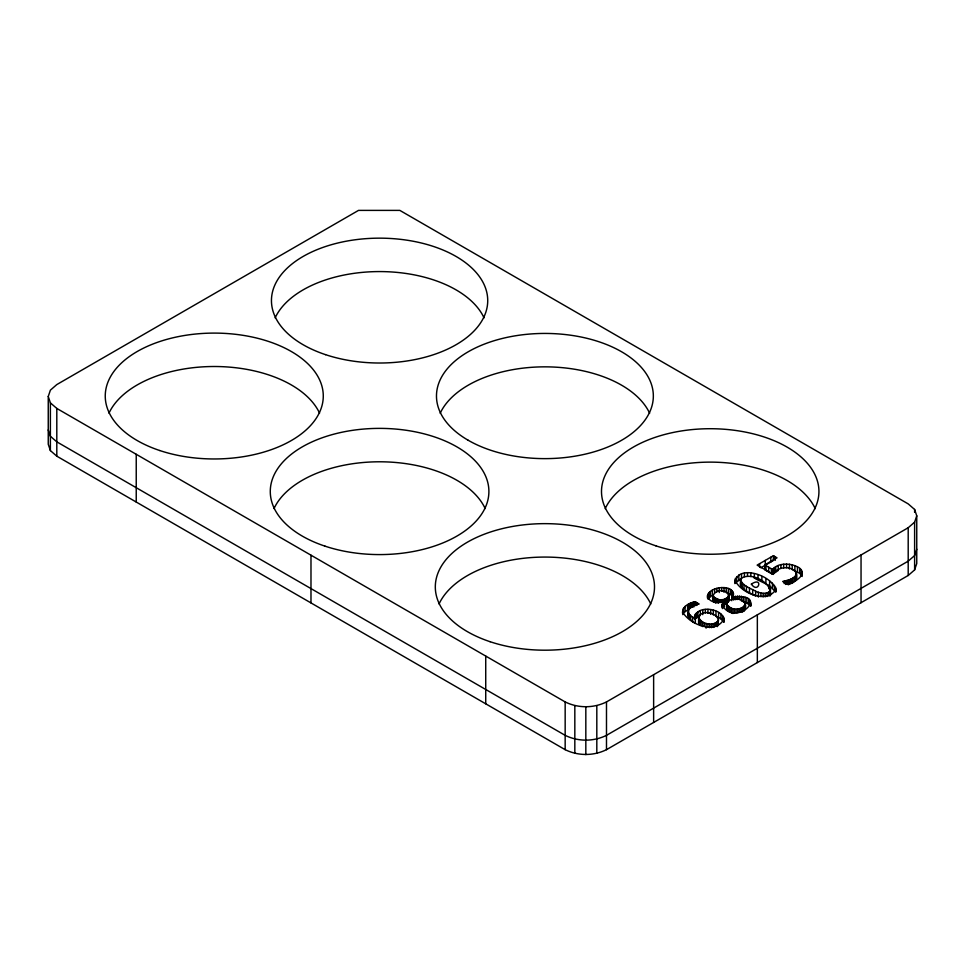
<?xml version="1.0" encoding="UTF-8"?>
<svg xmlns="http://www.w3.org/2000/svg" width="965" height="965" viewBox="0 0 965 965"><rect width="100%" height="100%" fill="white"/><g stroke="black" fill="none" stroke-linecap="round" stroke-linejoin="round"><path stroke-width="1.45" d="M724.04 622.292C726.44 607.745 693.956 603.801 695.331 618.493C682.943 613.824 689.673 604.355 699.167 604.018L695.162 601.714C688.95 603.041 680.808 606.997 682.822 614.669M769.974 587.745L769.925 596.093L770.54 595.019C772.326 582.16 749.841 571.051 740.445 579C741.711 585.779 750.396 588.071 755.667 591.256L755.667 596.02C750.396 592.848 741.711 590.556 740.445 583.777M770.54 595.019L769.974 592.522M770.565 589.06L770.54 590.242C767.356 595.248 760.143 593.149 755.667 591.256M724.04 618.71C716.211 634.982 689.939 624.825 682.822 612.28M745.113 604.054L743.508 606.732L743.508 611.508C754.184 596.913 721.458 593.366 727.103 609.603L729.914 612.256L729.914 607.48L727.103 604.826M727.103 609.603L727.067 607.769M713.087 595.357L714.558 597.697L714.558 602.462C708.648 596.334 717.055 588.373 723.762 591.123C731.144 591.835 731.048 603.62 723.702 604.319L723.702 599.542L727.489 597.649L728.985 595.321M713.087 600.121L713.726 598.553M796.523 573.753C794.617 579.181 787.669 580.291 782.687 581.473L787.102 584.018C796.511 582.558 811.082 571.497 794.895 565.731C787.898 562.679 770.83 563.27 772.627 574.271L764.738 569.724L764.738 564.947L777.03 557.842L773.375 555.731L757.127 565.116L773.255 574.428C778.369 563.476 802.373 566.31 795.594 580.713L795.594 575.936M734.908 583.596C736.15 562.185 775.751 576.298 776.065 591.629M776.065 589.241C767.078 604.319 740.662 593.173 734.908 580.013M722.061 607.299L722.399 603.788L724.172 601.533L724.172 606.297L722.399 608.565L722.399 603.788M731.76 600.725L731.76 597.154C773.013 591.81 735.089 628.782 722.061 604.922M707.49 598.083C705.427 585.333 739.238 583.198 731.76 597.154M48.25 396.506L50.385 390.162L56.802 384.577L358.51 210.394L399.836 210.394L908.198 503.887L914.615 509.46L916.75 515.817L916.75 563.548L914.615 569.905L908.198 575.478L606.49 749.672C593.632 756.053 578.011 756.053 565.164 749.672L56.802 456.18L50.385 450.595L48.25 444.25L48.25 396.506L50.385 402.863L50.385 450.595M695.331 614.102L695.331 623.269C692.279 621.291 686.778 618.324 688.612 613.897M914.615 569.905L914.615 522.162L916.75 515.817M916.75 549.23L914.615 555.575L908.198 561.16L606.49 735.342C593.632 741.735 578.011 741.735 565.164 735.342L56.802 441.849L50.385 436.276L48.25 429.92M698.612 616.683C702.797 609.337 716.452 612.727 718.503 620.061C714.281 627.154 700.361 624.319 698.612 616.683L698.612 622.461L700.988 625.561L700.988 620.784M699.01 620.507L698.612 622.461M718.479 619.096L718.093 625.742L718.093 620.977M712.315 590.315L712.315 595.091L707.924 599.084L707.924 594.319M741.506 573.777L741.506 578.542L735.378 582.993L735.378 578.228M695.331 618.879L700.3 615.465L700.3 610.688M772.627 574.271L778.248 570.472L778.248 565.695M690.192 603.306L690.192 608.083L683.449 612.992L683.449 608.215M50.385 402.863L56.802 408.436L565.164 701.929C578.011 708.322 593.632 708.322 606.49 701.929L908.198 527.746L914.615 522.162M729.914 607.48C734.063 609.976 739.673 609.735 743.508 606.732M760.782 567.782L773.375 560.508L773.375 555.731M724.172 601.533C718.551 603.595 708.66 602.799 707.49 595.707M722.423 606.804L724.172 606.297M714.558 597.697L719.649 599.844L723.702 599.542M721.048 590.737L723.762 591.123M707.224 612.606L710.674 613.33M750.01 600.809L750.01 605.586L746.826 602.944L741.458 600.954L741.458 596.189M733.111 596.913L730.336 594.295L726.259 592.691L726.259 587.914M755.559 578.819L769.6 585.719L775.703 592.1L775.703 587.323M802.144 571.702L802.144 576.467L799.683 573.282L792.217 569.591L792.217 564.827M723.605 617.13L723.605 621.906L720.891 618.83L715.982 615.984L715.982 611.207M764.738 564.947L772.627 569.495M744.329 606.997L745.113 608.819M728.358 598.541L728.985 600.097M796.523 578.53L795.703 571.594M718.479 623.873L718.503 624.825M914.615 509.46L914.615 512.367M908.198 527.746L908.198 575.478M861.045 554.959L861.045 602.703M801.24 570.074L801.24 574.838M799.683 568.506L799.683 573.282M797.464 567.01L797.464 571.787M796.33 572.655L796.282 579.627M794.895 565.731L794.895 570.508M794.46 576.998L794.46 581.774M792.892 578.047L792.892 582.812L791.819 583.403L791.819 578.626M790.685 579.157L790.685 583.934M789.442 564.272L789.442 569.048M789.503 579.651L789.503 584.428M788.272 580.098L788.272 584.874M786.97 580.508L786.97 584.078M786.559 564.079L786.559 567.661M785.606 580.87L785.606 584.44M784.183 581.183L784.183 583.572M783.676 564.26L783.676 567.842M780.914 564.802L780.914 568.373M775.703 566.95L775.703 571.726M775.209 556.793L775.209 560.375M775.245 567.227L775.245 572.004M774.799 567.517L774.799 572.293M774.376 567.818L774.376 572.595M774.497 585.297L774.497 590.073M773.954 556.069L773.954 559.652M773.978 568.132L773.978 572.908M773.604 568.457L773.604 573.234M773.255 568.795L773.255 573.572M772.929 569.145L772.929 573.91M772.458 583.174L772.458 587.95M771.397 568.783L771.397 573.56M770.842 557.203L770.842 561.98M769.6 580.942L769.6 585.719M768.779 586.298L768.779 588.686M768.683 567.227L768.683 571.992M768.695 592.257L768.695 595.839M767.078 592.956L767.078 596.539M765.969 565.659L765.969 570.436M765.896 578.626L765.896 583.403M765.257 560.424L765.257 565.201M765.233 593.318L765.233 596.889M763.182 593.318L763.182 596.901M761.868 576.491L761.868 581.256M760.915 592.98L760.915 596.563M759.672 563.656L759.672 567.227M758.406 592.293L758.406 597.07M758.008 574.826L758.008 579.603M757.344 614.838L757.344 662.569M754.328 573.656L754.328 578.433M752.688 589.856L752.688 594.633M750.854 603.704L750.854 606.092M750.818 572.957L750.818 576.539M750.722 602.22L750.722 605.803M749.479 588.107L749.479 592.884M748.707 599.458L748.707 604.235M747.501 572.74L747.501 576.322M746.826 598.179L746.826 602.944M746.44 586.25L746.44 591.026M745.101 597.299L745.101 602.076M744.908 603.125L744.944 609.735M744.401 573.017L744.401 576.6M744.413 605.863L744.413 610.628M744.015 584.525L744.015 589.301M743.303 596.635L743.303 601.412M742.206 582.944L742.206 587.721M742.23 607.588L742.23 612.365M741.024 581.497L741.024 586.274M740.77 608.312L740.77 611.882M740.445 579L740.432 584.959M739.552 595.948L739.552 599.53M739.274 608.819L739.274 612.401M738.828 575.007L738.828 579.784M737.622 595.924L737.622 599.506M737.718 609.12L737.718 612.703M736.681 576.563L736.681 581.328M736.126 609.217L736.126 612.799M735.668 596.117L735.668 599.699M734.522 609.096L734.522 612.678M733.714 596.527L733.714 600.109M733.448 593.113L733.448 595.502M733.111 592.136L733.111 595.719M732.954 608.77L732.954 613.535M732.483 591.207L732.483 595.984M731.554 590.339L731.554 595.115M731.41 608.227L731.41 613.004M730.336 589.531L730.336 594.295M728.828 594.537L728.804 600.881M728.611 606.611L728.611 611.388M728.358 588.566L728.358 593.342M728.358 593.764L728.31 601.653M727.67 605.731L727.67 610.507M727.489 597.649L727.489 602.425M727.067 603.004L726.898 608.686M726.343 598.409L726.343 603.185M725.029 599.072L725.029 603.849M724.027 587.564L724.027 592.341M723.099 602.667L723.099 607.431M722.556 615.586L722.556 620.35M722.363 599.832L722.363 602.208M721.663 587.516L721.663 591.099M721 599.928L721 602.317M720.891 614.054L720.891 618.83M719.649 599.844L719.649 602.22M719.263 587.769L719.263 592.546M718.599 612.546L718.599 617.311M718.31 599.567L718.31 603.137M717.272 621.858L717.272 626.635M716.899 588.324L716.899 591.907M716.995 599.096L716.995 602.679M716.042 622.702L716.042 626.285M715.692 598.445L715.692 603.221M714.582 589.169L714.582 592.751M714.607 623.39L714.607 626.973M713.738 596.925L713.738 601.702M713.244 594.561L713.256 600.918M713.328 610.23L713.328 615.007M713.063 623.848L713.063 627.431M711.422 624.078L711.422 627.66M710.662 609.615L710.662 614.391M710.337 591.617L710.337 596.394M709.673 624.078L709.673 627.66M708.877 592.956L708.877 597.733M707.972 609.349L707.972 612.932M707.888 623.848L707.888 627.431M706.103 623.39L706.103 628.167M705.319 609.434L705.319 613.016M704.329 622.715L704.329 626.285M702.761 609.892L702.761 614.657M702.556 621.81L702.556 626.575M699.806 619.759L699.806 624.524M699.01 615.742L699.01 623.499M697.936 611.858L697.936 616.623M697.164 602.872L697.164 605.26M696.851 612.558L696.851 617.335M695.994 613.306L695.994 618.082M695.789 602.076L695.789 605.658M695.162 601.714L695.162 605.296M694.897 614.934L694.897 618.517M694.667 615.803L694.667 619.385M694.125 601.979L694.125 606.744M693.099 602.269L693.099 607.045M692.629 616.78L692.629 621.557M692.11 602.582L692.11 607.359M691.133 602.932L691.133 607.709M690.554 615.127L690.554 619.904M689.287 603.716L689.287 608.481M689.119 613.523L689.119 618.3M688.431 604.138L688.431 608.903M688.31 611.991L688.31 616.756M688.142 610.519L688.142 615.284M687.611 604.585L687.611 609.361M685.09 606.346L685.09 611.122M653.631 674.716L653.631 722.447M606.49 701.929L606.49 749.672M596.816 705.644L596.816 753.375M585.827 706.875L585.827 754.606M574.826 705.644L574.826 753.375M565.164 701.929L565.164 749.672M485.733 656.079L485.733 703.811M310.983 555.189L310.983 602.92M136.234 454.298L136.234 502.029M56.802 408.436L56.802 456.18M275.146 317.847A108.128 62.423 0 0 1 379.595 271.575A108.128 62.423 0 0 1 484.032 317.847M440.185 413.249A108.418 62.592 0 0 1 544.911 366.845A108.418 62.592 0 0 1 649.638 413.249M108.985 413.153A109.009 62.93 0 0 1 214.278 366.507A109.009 62.93 0 0 1 319.56 413.153M439.051 603.957A109.588 63.268 0 0 1 544.911 557.07A109.588 63.268 0 0 1 650.76 603.957M274.012 508.555A109.298 63.099 0 0 1 379.595 461.789A109.298 63.099 0 0 1 485.166 508.555M605.212 508.651A108.719 62.761 0 0 1 710.228 462.126A108.719 62.761 0 0 1 815.232 508.651M751.361 584.102C758.599 594.561 763.568 576.021 751.361 584.102M325.531 354.65A108.128 62.423 0 0 0 487.723 300.585A108.128 62.423 0 0 0 325.531 246.521A108.128 62.423 0 0 0 325.531 354.65M655.862 545.828A108.719 62.761 0 0 0 818.935 491.475A108.719 62.761 0 0 0 655.862 437.121A108.719 62.761 0 0 0 655.862 545.828M468.242 440.293A108.418 62.592 0 0 0 649.638 412.236A108.418 62.592 0 0 0 516.842 335.567A108.418 62.592 0 0 0 468.242 440.293M159.768 450.534A109.009 62.93 0 0 0 323.275 396.036A109.009 62.93 0 0 0 159.768 341.526A109.009 62.93 0 0 0 159.768 450.534M490.111 641.713A109.588 63.268 0 0 0 654.499 586.925A109.588 63.268 0 0 0 490.111 532.125A109.588 63.268 0 0 0 490.111 641.713M324.94 546.13A109.298 63.099 0 0 0 488.893 491.475A109.298 63.099 0 0 0 324.94 436.831A109.298 63.099 0 0 0 324.94 546.13"/></g></svg>
